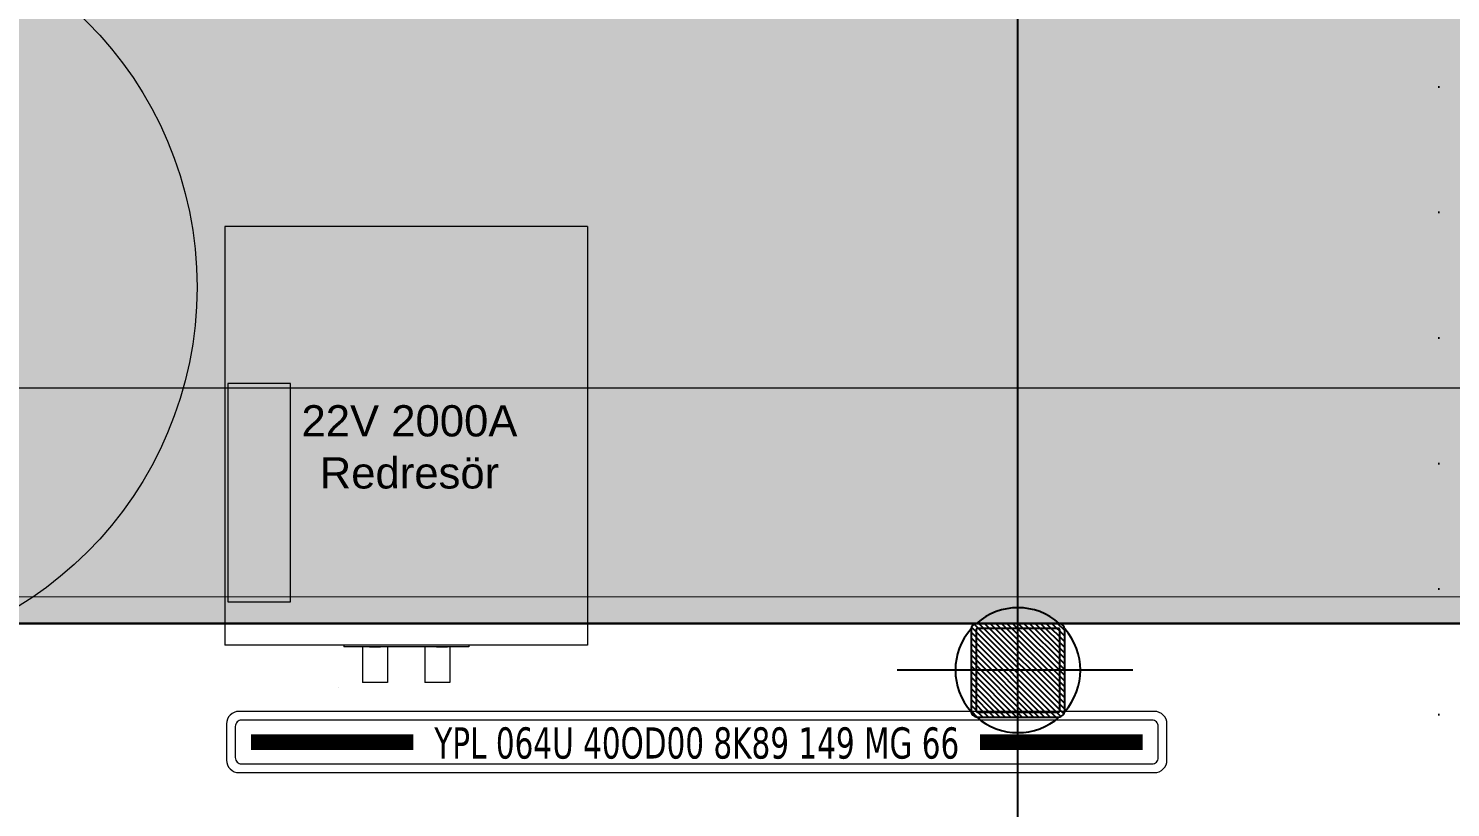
# Model space of a CAD drawing. Header units: centimetres. Extents: x 405564 to 502064, y 46284 to 60634.
# Drawn here: x 484424 to 484651.6, y 56597.1 to 56721.8 of the extents above; entities that cross this region are included whole.
import ezdxf
from ezdxf.enums import TextEntityAlignment as Align

# ---------------------------------------------------------------- set-up
doc = ezdxf.new("R2010")
doc.units = ezdxf.units.CM
for name, pattern in [('( Hidden )', [0.375, 0.25, -0.125]), ('ACAD_ISO07W100', [3, 0, -3]), ('CENTERX3', [23, 15, -3, 2, -3]), ('DOT', [0.25, 0, -0.25])]:
    doc.linetypes.add(name, pattern=pattern)
doc.layers.get('0').update_dxf_attribs({"color": 8, "lineweight": 9})
for name, color, linetype, lineweight in [('0-KRCN-AYDINLATMA-130426', 8, 'Continuous', 9), ('0-KRCN-MİMARİ-220526', 8, 'Continuous', 9), ('Visible (ISO)', 8, 'Continuous', 18)]:
    doc.layers.add(name, color=color, linetype=linetype, lineweight=lineweight)
doc.layers.add('AS_DOS_TERAS_UST', color=8, linetype='ACAD_ISO07W100')
doc.layers.add('AS_NOT_MIMARI', color=8, linetype='Continuous')
doc.styles.add('SI', font='ISOCP.shx')
doc.styles.add('TAHOMA', font='tahoma.ttf')

# ---------------------------------------------------------------- blocks, each defined once
blk = doc.blocks.new('YPL 064U 40OD00 8K89 149 MG 66')
at = {"layer": '0-KRCN-AYDINLATMA-130426'}
for points in [[(75.25, -2.9), (75.25, 2.9, 0.414214), (73.25, 4.9), (-73.25, 4.9, 0.414214), (-75.25, 2.9), (-75.25, -2.9, 0.414214), (-73.25, -4.9), (73.25, -4.9, 0.414214)], [(73.85, -2.5), (73.85, 2.5, 0.414214), (72.85, 3.5), (-72.85, 3.5, 0.414214), (-73.85, 2.5), (-73.85, -2.5, 0.414214), (-72.85, -3.5), (72.85, -3.5, 0.414214)]]:
    blk.add_lwpolyline(points, format="xyb", close=True, dxfattribs=at)
at = {"layer": '0-KRCN-AYDINLATMA-130426', "const_width": 2.51, "elevation": 1.25}
for points in [[(-71.34, -0.01), (-45.35, -0.01)], [(45.35, -0.01), (71.35, -0.01)]]:
    blk.add_lwpolyline(points, dxfattribs=at)
at = {"layer": '0-KRCN-AYDINLATMA-130426', "ltscale": 60, "style": 'TAHOMA', "width": 0.8}
blk.add_text('YPL 064U 40OD00 8K89 149 MG 66', height=5, dxfattribs=at).set_placement((0, -0.15), align=Align.MIDDLE_CENTER)
blk = doc.blocks.new('SIVA ÜSTÜ TİPİ HOPARLÖR')
at = {"layer": '0-KRCN-AYDINLATMA-130426'}
h = blk.add_hatch(color=256, dxfattribs=at)
h.dxf.hatch_style = 1
h.paths.add_polyline_path([(9.24, 0, 1), (-9.24, 0, 1)])
h.paths.add_polyline_path([(8.23, 0, -1), (-8.23, 0, -1)], flags=16)
h.paths.add_polyline_path([(1.25, -3.88, -0.598176), (0.27, -4.41), (-2.7, -2.45, 0.147433), (-3.05, -2.34), (-5.09, -2.34, -0.414214), (-5.72, -1.71), (-5.72, 1.71, -0.414214), (-5.09, 2.34), (-3.05, 2.34, 0.147433), (-2.7, 2.45), (0.27, 4.41, -0.598176), (1.25, 3.88)], flags=0)
h = blk.add_hatch(color=256, dxfattribs=at)
h.dxf.hatch_style = 1
h.paths.add_polyline_path([(0.27, -4.41, 0.598176), (1.25, -3.88), (1.25, 3.88, 0.598176), (0.27, 4.41), (-2.7, 2.45, -0.147433), (-3.05, 2.34), (-5.09, 2.34, 0.414214), (-5.72, 1.71), (-5.72, -1.71, 0.414214), (-5.09, -2.34), (-3.05, -2.34, -0.147433), (-2.7, -2.45)])
at = {"layer": '0-KRCN-AYDINLATMA-130426', "const_width": 0.317}
blk.add_lwpolyline([(0.27, -4.41, 0.598176), (1.25, -3.88), (1.25, 3.88, 0.598176), (0.27, 4.41), (-2.7, 2.45, -0.147433), (-3.05, 2.34), (-5.09, 2.34, 0.414214), (-5.72, 1.71), (-5.72, -1.71, 0.414214), (-5.09, -2.34), (-3.05, -2.34, -0.147433), (-2.7, -2.45)], format="xyb", close=True, dxfattribs=at)
for points in [[(2.8, 2.51, -0.658812), (2.8, -2.51)], [(3.19, 3.72, -0.680488), (3.19, -3.72)], [(2.41, 1.29, -0.601398), (2.41, -1.29)]]:
    blk.add_lwpolyline(points, format="xyb", dxfattribs=at)
at = {"layer": '0-KRCN-AYDINLATMA-130426'}
blk.add_circle((0, 0), 60, dxfattribs=at)
at = {"layer": '0-KRCN-AYDINLATMA-130426', "ltscale": 0.1}
for radius in [9.5, 9.24, 8.23]:
    blk.add_circle((0, 0), radius, dxfattribs=at)
blk = doc.blocks.new('G$C546873DE')
at = {"layer": '0-KRCN-AYDINLATMA-130426'}
for name, p in [('SIVA ÜSTÜ TİPİ HOPARLÖR', (13826.96, 9546.38)), ('YPL 064U 40OD00 8K89 149 MG 66', (13966.93, 9473.55))]:
    blk.add_blockref(name, p, dxfattribs=at)
blk = doc.blocks.new('A$Cdfb98813')
h = blk.add_hatch()
h.set_pattern_fill('ANGLE', color=256, scale=0.3)
h.set_pattern_definition([(0, (182.2423, -979.0145), (0, 2.0955), [1.524, -0.5715]), (90, (182.2423, -979.0145), (-2.0955, 1e-16), [1.524, -0.5715])])
h.paths.add_polyline_path([(1918.02, 199), (1545.02, 199), (1545.02, 300), (1515.02, 300), (1515.02, 199), (238.98, 199), (238.98, -429.5), (238.98, -658.01), (1918.02, -658.01)])
h.paths.add_polyline_path([(268.98, -429.5), (268.98, 169), (1888.02, 169), (1888.02, -628.01), (268.98, -628.01), (268.98, -453.5)], flags=16)
h.paths.add_polyline_path([(1888.02, -429.5), (268.98, -429.5), (268.98, -459.5), (1888.02, -459.5)], flags=0)
h = blk.add_hatch()
h.set_pattern_fill('ANGLE', color=256)
h.set_pattern_definition([(0, (-483849.746, -58273.935), (0, 6.985), [5.08, -1.905]), (90, (-483849.746, -58273.935), (-6.985, 4e-16), [5.08, -1.905])])
h.paths.add_polyline_path([(425.14, -15.05), (800.14, -15.05), (800.14, -100), (900, -100), (900.14, -15.05), (1700, -15.05), (1700, -100), (1800, -100), (1800.14, -15.05), (2235.14, -15.05), (2235.14, -206), (425.14, -206.05)])
at = {"linetype": '( Hidden )'}
h = blk.add_hatch(dxfattribs=at)
h.set_pattern_fill('ANSI31', color=256, scale=0.2)
h.set_pattern_definition([(135, (462, 0), (-0.4490128, -0.4490128), [])])
h.paths.add_polyline_path([(740.14, -220), (740.14, -207, 0.414214), (739.14, -206), (726.14, -206, 0.414214), (725.14, -207), (725.14, -220, 0.414214), (726.14, -221), (739.14, -221, 0.414214)])
at = {"linetype": 'CENTERX3', "ltscale": 10}
for p, q in [((732.64, -697.89), (732.64, 242.14)), ((751.04, -213.5), (713.3, -213.5))]:
    blk.add_line(p, q, dxfattribs=at)
for points in [[(425.14, -25.06), (425.14, -206.05), (2235.14, -206.05), (2235.14, -15.05), (1800, -15.05)], [(425.14, -15.05), (800.14, -15.05), (800.14, -100), (900, -100), (900.14, -15.05), (1700, -15.05), (1700, -100), (1800, -100), (1800.14, -15.05), (2235.14, -15.05), (2235.14, -206), (425.14, -206.05), (425.14, -15.05)], [(623.96, -216.24), (623.96, -216.24)], [(623.96, -216.24), (623.96, -216.24)], [(623.96, -216.24), (623.96, -216.24)]]:
    blk.add_lwpolyline(points)
for points in [[(740.14, -220), (740.14, -207, 0.414214), (739.14, -206), (726.14, -206, 0.414214), (725.14, -207), (725.14, -220, 0.414214), (726.14, -221), (739.14, -221, 0.414214)], [(739.34, -220), (739.34, -207, 0.414214), (739.14, -206.8), (726.14, -206.8, 0.414214), (725.94, -207), (725.94, -220, 0.414214), (726.14, -220.2), (739.14, -220.2, 0.414214)]]:
    blk.add_lwpolyline(points, format="xyb", close=True)
for start, end in [(48.5247, 131.4753), (138.5247, 221.4753), (318.5247, 41.4753), (228.5247, 311.4753)]:
    blk.add_arc((732.64, -213.5), 10, start, end)
at = {"layer": 'Visible (ISO)'}
for p, q in [((663.75, -142.49), (605.75, -142.49)), ((605.75, -142.49), (605.75, -209.49)), ((663.75, -142.49), (663.75, -209.49)), ((663.75, -209.49), (605.75, -209.49)), ((624.75, -209.49), (624.75, -209.74)), ((644.75, -209.74), (624.75, -209.74)), ((627.75, -209.74), (627.75, -215.49)), ((628.87, -209.74), (628.87, -209.84)), ((629.62, -209.84), (628.87, -209.84)), ((629.62, -209.74), (629.62, -209.84)), ((629.87, -209.84), (629.62, -209.84)), ((629.87, -209.74), (629.87, -209.84)), ((630.62, -209.84), (629.87, -209.84)), ((630.62, -209.74), (630.62, -209.84)), ((631.75, -209.74), (631.75, -215.49)), ((637.75, -209.74), (637.75, -215.49)), ((639.62, -209.74), (639.62, -209.84)), ((641.37, -209.84), (639.62, -209.84)), ((641.37, -209.74), (641.37, -209.84)), ((641.75, -209.74), (641.75, -215.49)), ((644.75, -209.49), (644.75, -209.74)), ((631.75, -215.49), (627.75, -215.49)), ((641.75, -215.49), (637.75, -215.49))]:
    blk.add_line(p, q, dxfattribs=at)
for points in [[(858.16, -168.34), (415.58, -168.34), (415.58, -201.84), (415.58, -201.84)], [(1383.84, -168.34), (1776.42, -168.34), (1776.42, -201.84), (415.58, -201.75)]]:
    blk.add_lwpolyline(points, dxfattribs=at)
blk.add_lwpolyline([(606.21, -167.58), (606.21, -202.58), (616.21, -202.58), (616.21, -167.58)], close=True, dxfattribs=at)
at = {"ltscale": 0.1, "insert": (635.27, -177.78), "char_height": 5, "width": 131.2036, "attachment_point": 5, "style": 'SI'}
blk.add_mtext('{\\fArial|b0|i0|c162|p34;\\C1;22V 2000A\\PRedresör}', dxfattribs=at)
blk = doc.blocks.new('A$C6A10306C')
at = {"layer": 'AS_DOS_TERAS_UST', "linetype": 'DOT', "ltscale": 80}
blk.add_line((14085.68, -3901.45), (14085.68, -4501.45), dxfattribs=at)
at = {"layer": 'AS_NOT_MIMARI'}
blk.add_blockref('A$Cdfb98813', (13285.68, -3801.45), dxfattribs=at)

msp = doc.modelspace()

# ---------------------------------------------------------------- block references
at = {"layer": '0-KRCN-AYDINLATMA-130426'}
msp.add_blockref('G$C546873DE', (470564.07, 47134.02), dxfattribs=at)

# ---------------------------------------------------------------- next in the draw order: block references
at = {"layer": '0-KRCN-MİMARİ-220526'}
msp.add_blockref('A$C6A10306C', (470564.07, 60634.02), dxfattribs=at)

doc.saveas('drawing.dxf')
